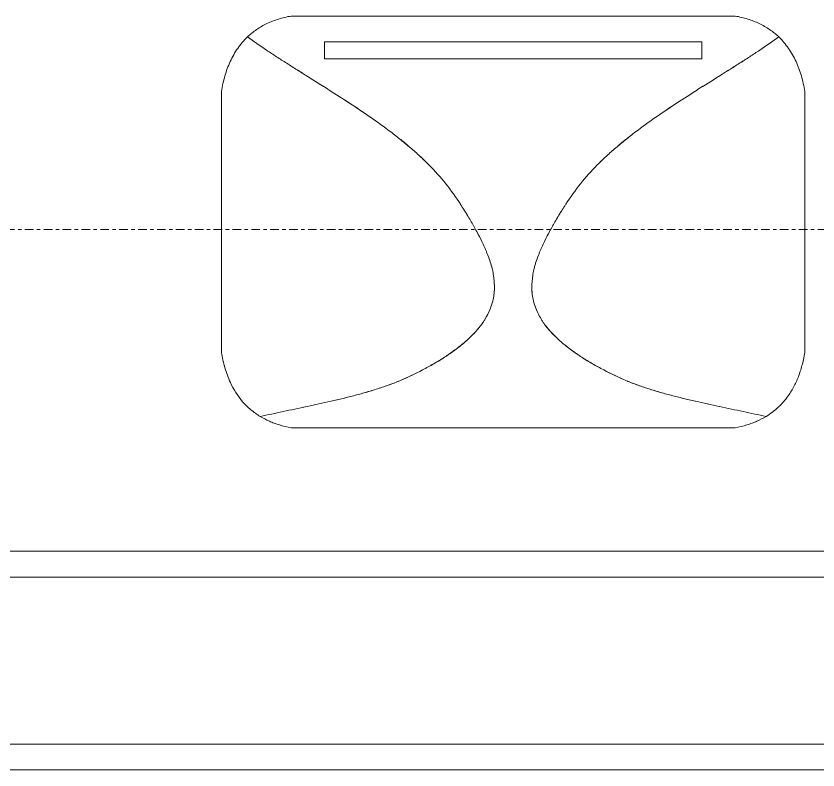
# Model space of a CAD drawing. Header units: inches. Extents: x -1205 to 1409, y -1117 to 895.
# Drawn here: x -8.22 to 15.15, y 506.76 to 528.73 of the extents above; entities that cross this region are included whole.
import ezdxf

# ---------------------------------------------------------------- set-up
doc = ezdxf.new("R2010")
doc.units = ezdxf.units.IN
doc.header["$MEASUREMENT"] = 0
doc.linetypes.add('Grid Line 1_4_', pattern=[0.4374999999999999, 0.2499999999999999, -0.06249999999999999, 0.06249999999999999, -0.06249999999999999])
for name, color, linetype, lineweight in [('A-WALL', 113, 'Continuous', 13), ('I-WALL', 2, 'Continuous', 13), ('Q-SPCQ', 91, 'Continuous', 13), ('S-GRID', 1, 'Continuous', 9)]:
    doc.layers.add(name, color=color, linetype=linetype, lineweight=lineweight)

# ---------------------------------------------------------------- blocks, each defined once
blk = doc.blocks.new('F2540 - Shredder_ Paper_ Security - F2540 - Shredder_ Paper_ Security-3035103-8TH FLOOR TELECOM PLAN')
at = {"layer": 'Q-SPCQ', "lineweight": 9}
for p, q in [((-6.467078317579342, 6.000000000000003), (6.467078317579345, 6.000000000000003)), ((-6.467078317579342, 6.000000000000003), (6.467078317579345, 6.000000000000003)), ((-5.5, 5.249999999999993), (-2.664535259100375e-15, 5.249999999999993)), ((-5.5, 5.249999999999993), (-2.664535259100375e-15, 5.249999999999993)), ((-2.664535259100375e-15, 5.249999999999993), (5.500000000000001, 5.249999999999997)), ((-2.664535259100375e-15, 5.249999999999993), (5.500000000000001, 5.249999999999997)), ((-2.664535259100375e-15, 4.749999999999992), (-5.499999999999997, 4.749999999999999)), ((-2.664535259100375e-15, 4.749999999999992), (-5.499999999999997, 4.749999999999999)), ((5.499999999999993, 4.749999999999996), (-2.664535259100375e-15, 4.749999999999992)), ((5.499999999999993, 4.749999999999996), (-2.664535259100375e-15, 4.749999999999992)), ((-8.499999999999995, -3.803440676694189), (-8.499999999999996, 3.803440676694193)), ((-8.499999999999996, 0), (-8.499999999999996, 3.803440676694177)), ((8.5, 3.803440676694159), (8.5, -3.803440676694151)), ((8.5, 3.803440676694157), (8.5, -3.803440676694168)), ((-8.499999999999998, -3.803440676694164), (-8.499999999999996, 0)), ((6.467078317579283, -6.000000000000016), (-6.467078317579283, -6.000000000000016)), ((6.46707831757928, -6.000000000000016), (-6.46707831757928, -6.000000000000016))]:
    blk.add_line(p, q, dxfattribs=at)
for points in [[(-6.467078317579341, 6.000000000000055), (-6.595104277637607, 5.97696182035882), (-6.840428906707364, 5.91862194578087), (-7.178249447189145, 5.786531324433467), (-7.479857174495618, 5.612465494355168), (-7.656863889530533, 5.469771807292106), (-7.739344573565578, 5.390584185798)], [(-6.467078317579344, 6.000000000000058), (-6.59510427763761, 5.976961820358823), (-6.840428906707366, 5.91862194578087), (-7.178249447189144, 5.786531324433459), (-7.479857174495619, 5.612465494355173), (-7.656863889530539, 5.469771807292108), (-7.73934457356558, 5.390584185797999)], [(7.739344573565575, 5.390584185798008), (7.656863889530536, 5.46977180729211), (7.479857174495623, 5.612465494355167), (7.178249447189135, 5.786531324433465), (6.840428906707364, 5.918621945780875), (6.595104277637607, 5.976961820358821), (6.467078317579341, 6.000000000000055)], [(7.739344573565575, 5.390584185798008), (7.656863889530536, 5.46977180729211), (7.479857174495623, 5.612465494355167), (7.178249447189135, 5.786531324433465), (6.840428906707364, 5.918621945780875), (6.595104277637607, 5.976961820358821), (6.467078317579341, 6.000000000000055)], [(-7.73934457356558, 5.390584185798002), (-7.847351821550475, 5.287433625912016), (-8.035823227953522, 5.065388602632216), (-8.253464049593223, 4.679664555760782), (-8.408504483110976, 4.257558401222387), (-8.473427695161481, 3.958160093125143), (-8.5, 3.803440676694194)], [(-7.739344573565581, 5.390584185798001), (-7.847351821550476, 5.287433625912014), (-8.035823227953525, 5.065388602632212), (-8.253464049593223, 4.679664555760773), (-8.40850448311099, 4.257558401222379), (-8.473427695161483, 3.958160093125128), (-8.499999999999995, 3.803440676694177)], [(-7.739344573565577, 5.390584185798), (-7.559660224086937, 5.262647421793224), (-7.375072182355003, 5.132749359493058), (-7.18402137795152, 5.004564422561596)], [(-7.73934457356558, 5.390584185797999), (-7.559818777836038, 5.262736464522638), (-7.375223039276029, 5.132846893333483), (-7.184029602783549, 5.004570995840891)], [(7.18402137795152, 5.004564422561607), (7.375072182355006, 5.132749359493069), (7.559660224086942, 5.262647421793234), (7.739344573565575, 5.390584185798008)], [(7.184029602783544, 5.004570995840877), (7.375223039276031, 5.132846893333477), (7.559818777836043, 5.26273646452264), (7.739344573565575, 5.390584185798007)], [(8.499999999999998, 3.803440676694159), (8.473427695161485, 3.958160093125111), (8.408504483110988, 4.25755840122236), (8.25346404959322, 4.679664555760774), (8.035823227953525, 5.06538860263221), (7.847351821550472, 5.287433625912016), (7.739344573565573, 5.390584185798008)], [(8.5, 3.803440676694157), (8.473427695161487, 3.958160093125112), (8.408504483110992, 4.257558401222363), (8.253464049593225, 4.679664555760773), (8.035823227953522, 5.065388602632217), (7.847351821550468, 5.287433625912019), (7.73934457356557, 5.390584185798008)], [(-5.500000000000013, 4.749999999999996), (-5.500000000000013, 4.924777956506698), (-5.500000000000013, 5.091953469378652), (-5.500000000000013, 5.249999999999987)], [(-5.500000000000013, 4.749999999999996), (-5.500000000000013, 4.924777956506698), (-5.500000000000013, 5.091953469378652), (-5.500000000000013, 5.249999999999987)], [(5.499999999999968, 5.249999999999948), (5.499999999999968, 5.091953469378613), (5.499999999999968, 4.924777956506659), (5.499999999999968, 4.749999999999956)], [(5.499999999999968, 5.249999999999944), (5.499999999999968, 5.091953469378609), (5.499999999999968, 4.924777956506657), (5.499999999999968, 4.749999999999956)], [(-5.986619709687697, 4.238267182807621), (-5.784279169465906, 4.111349337443074), (-5.580249851751343, 3.983274196214702), (-5.376796453181445, 3.854170218608214)], [(-5.986599390674899, 4.238252418295582), (-5.783363917273244, 4.11076050298634), (-5.579637646718512, 3.982873202058265), (-5.376790533238456, 3.854166648540608)], [(5.376790533238597, 3.854166648540654), (5.579637646718574, 3.982873202058247), (5.78339312553395, 4.11076071587044), (5.986599390674813, 4.238252418295509)], [(5.376796453181461, 3.854170218608213), (5.580249851751365, 3.983274196214692), (5.784307603834114, 4.111349215082118), (5.98662032036464, 4.238267180179696)], [(-5.373962599966487, 3.852372234694476), (-5.170299781226149, 3.723135236910404), (-4.967529694338979, 3.593070331806096), (-4.764841989358855, 3.460062635550728)], [(-5.373949637228677, 3.852363643684235), (-5.169983592513645, 3.722921287274935), (-4.966601242168457, 3.592440850630911), (-4.764842605520028, 3.460063047486906)], [(4.764841989358887, 3.460062635550779), (4.967529694339009, 3.593070331806143), (5.170292211986351, 3.723134796360382), (5.373962599966475, 3.852372234694426)], [(4.764842605520021, 3.460063047486923), (4.966601242168394, 3.592440850630897), (5.169975758767069, 3.722920632831156), (5.373949528398322, 3.85236363459228)], [(-4.764487536699153, 3.459830033622702), (-4.562599110152671, 3.327343359129368), (-4.360791948489849, 3.191935831054483), (-4.161047845282844, 3.053008912834635)], [(-4.764485000079949, 3.459828412432967), (-4.561908835664188, 3.32691069753988), (-4.360969248731969, 3.192078812662972), (-4.161067003551784, 3.053022081112374)], [(4.161047845282866, 3.053008912834607), (4.360791948489875, 3.191935831054484), (4.562601041590034, 3.327343790669898), (4.76448753669919, 3.459830033622756)], [(4.161067003551806, 3.053022081112359), (4.360969248731982, 3.192078812662961), (4.561910762555484, 3.326911121182965), (4.76448500347944, 3.459828413180391)], [(-4.158325202581686, 3.051114941079812), (-3.958609223268051, 2.912162522679722), (-3.760965113528116, 2.769688323754268), (-3.56662388855663, 2.622312572164051)], [(-4.158299178028871, 3.051096399852929), (-3.959211526457731, 2.912560793444066), (-3.761164490252503, 2.769831678971908), (-3.566663751093033, 2.622343755511365)], [(3.56662388855649, 2.622312572163888), (3.760965113528036, 2.769688323754136), (3.958608754304093, 2.912162262059216), (4.158325202581714, 3.051114941079788)], [(3.56666375109306, 2.622343755511362), (3.761164490252533, 2.769831678971896), (3.959211074113776, 2.912560543284245), (4.158299171769316, 3.051096396391178)], [(-2.451519134762719, 1.658343750407987), (-2.279598376397902, 1.484274797248495), (-2.115584265209281, 1.302060295076702), (-1.962905287584852, 1.110866917764585)], [(-2.451426023230381, 1.658248900095183), (-2.279660315525172, 1.48432689612441), (-2.115695197520833, 1.302194352816206), (-1.962998944745468, 1.110994167812609)], [(1.962905287584919, 1.110866917764565), (2.115584265209378, 1.302060295076745), (2.27959837619843, 1.484274798560558), (2.451519134760662, 1.658343750422862)], [(1.962998944745214, 1.110994167812534), (2.115695197520629, 1.302194352816188), (2.279660315328255, 1.484326897439579), (2.451426023230325, 1.658248900095237)], [(-1.960875794528201, 1.108324105190141), (-1.808400716333993, 0.9171809685051848), (-1.667226015439396, 0.7170896591793903), (-1.532981590725597, 0.5122268205526905)], [(-1.960787517205356, 1.108223483824942), (-1.808348526120724, 0.9171216637041127), (-1.667173216951686, 0.716965692804325), (-1.533078624271266, 0.5123312574344314)], [(1.532981590725677, 0.5122268205526697), (1.667226015439528, 0.7170896591794059), (1.808400716528811, 0.9171809680353176), (1.960875794530967, 1.108324105184046)], [(1.533078624271178, 0.5123312574344896), (1.667173216951564, 0.7169656928044124), (1.808348526313424, 0.9171216632324068), (1.960787517205239, 1.108223483825038)], [(-2.55926634515549, -4.274669164205983), (-2.773297963875619, -4.390128793989471), (-2.991125407772234, -4.498714161087796), (-3.213705852366524, -4.594178367454588)], [(3.21370585236652, -4.594178367454588), (2.991125424295301, -4.498714264201723), (2.773297963875611, -4.390128793989492), (2.559266345155497, -4.274669164205996)], [(-4.606564294819923, -5.057239590590778), (-4.83895422698888, -5.118419227787079), (-5.07429759798609, -5.17519110901488), (-5.307251578261009, -5.228629427618912)], [(5.307240758061643, -5.228625626989206), (5.073994285612465, -5.175084569571641), (4.838954226988831, -5.118419227787061), (4.606564294819868, -5.057239590590765)], [(-5.315660811345434, -5.230557251692118), (-5.546286612483618, -5.283432520591389), (-5.774283346957681, -5.33319232774535), (-6.001345814332656, -5.381411171241005)], [(-5.315726630113232, -5.230572461936636), (-5.545972895829118, -5.283337181977042), (-5.771393292283751, -5.332463366806237), (-6.001241754534554, -5.381375375081216)], [(6.001402103772719, -5.381416385649389), (5.775105944771765, -5.333268529621689), (5.546286612483559, -5.283432520591375), (5.31566081134542, -5.230557251692111)], [(6.001241754534485, -5.381375375081188), (5.771012263853468, -5.332420330953477), (5.545972895829146, -5.283337181977052), (5.31572663011328, -5.230572461936648)], [(-6.702826834847635, -5.529318444784127), (-6.928154045096458, -5.577202834304156), (-7.150010891708493, -5.625514639532624), (-7.368667542709534, -5.673589352928703)], [(-6.017244617268181, -5.384785252039885), (-6.248313534094662, -5.433894509711608), (-6.478396461669703, -5.481226953665074), (-6.701700509795328, -5.529077076444758)], [(-6.01722418842497, -5.384771867395568), (-6.245190490733346, -5.433190619700685), (-6.47683647412612, -5.481383205592914), (-6.701676039727618, -5.529075628153341)], [(6.701676039727527, -5.529075628153328), (6.477914333114652, -5.481471431734855), (6.245190490733359, -5.433190619700675), (6.017224188425066, -5.384771867395576)], [(6.701692125617471, -5.529077317037154), (6.476731513367817, -5.481274731034039), (6.248313534094585, -5.433894509711598), (6.017244617268153, -5.384785252039885)], [(7.368667542709536, -5.673589352928703), (7.150010891708495, -5.625514639532626), (6.928154045096464, -5.577202834304158), (6.702826834847634, -5.529318444784127)]]:
    blk.add_open_spline(points, degree=3, dxfattribs=at)
for points, knots in [([(-7.183777580789473, 5.004400850904736), (-7.088330696943296, 4.940363634469981), (-6.894129433789044, 4.813089602104855), (-6.695894551566304, 4.686243336141135), (-6.596157887981192, 4.622744273297367)], [0.03847789829673225, 0.03847789829673225, 0.03847789829673225, 0.03847789829673225, 0.0576923076923077, 0.07692307692307693, 0.07692307692307693, 0.07692307692307693, 0.07692307692307693]), ([(-7.183771326856483, 5.004397716493933), (-7.088128590985222, 4.940231614996236), (-6.89402537740033, 4.813025267907459), (-6.695833882802107, 4.686198225942727), (-6.596187302062878, 4.622762747633601)], [0.03846153846153846, 0.03846153846153846, 0.03846153846153846, 0.03846153846153846, 0.0576923076923077, 0.07682732752514002, 0.07682732752514002, 0.07682732752514002, 0.07682732752514002]), ([(5.991028473080277, 4.241030819037356), (6.091638448345371, 4.304144036412996), (6.294044044780232, 4.431102745414126), (6.59563008128152, 4.621998762569855), (6.893044776535734, 4.812689661814143), (7.089197239295681, 4.940270678927099), (7.183771326856486, 5.004397716493924)], [0.8848934928282169, 0.8848934928282169, 0.8848934928282169, 0.8848934928282169, 0.9038461538461539, 0.9230769230769231, 0.9423076923076923, 0.9615384615384616, 0.9615384615384616, 0.9615384615384616, 0.9615384615384616]), ([(6.596157887981175, 4.622744273297382), (6.695894551566288, 4.68624333614115), (6.893612746749567, 4.813078392510579), (7.089363191919097, 4.9403860345863), (7.18378021529464, 5.004400908060687)], [0.9230769230769231, 0.9230769230769231, 0.9230769230769231, 0.9230769230769231, 0.9423076923076923, 0.9615221017032674, 0.9615221017032674, 0.9615221017032674, 0.9615221017032674]), ([(-6.594707678927681, 4.621820995194743), (-6.495448838592199, 4.558629218837004), (-6.295302090893951, 4.431840885857009), (-6.092883827359462, 4.304920522076249), (-5.990996390480339, 4.241012435440506)], [0.07701628187782768, 0.07701628187782768, 0.07701628187782768, 0.07701628187782768, 0.09615384615384616, 0.1153846153846154, 0.1153846153846154, 0.1153846153846154, 0.1153846153846154]), ([(-6.5946913826814, 4.621810462952259), (-6.494538159998645, 4.558055741423309), (-6.294081639290285, 4.431104119663622), (-6.091638448345462, 4.304144036413066), (-5.99102847308037, 4.241030819037433)], [0.07692307692307693, 0.07692307692307693, 0.07692307692307693, 0.07692307692307693, 0.09615384615384616, 0.1151065071717827, 0.1151065071717827, 0.1151065071717827, 0.1151065071717827]), ([(5.990996390480353, 4.241012435440497), (6.092883827359472, 4.304920522076242), (6.295237541279479, 4.43184394277834), (6.495577312121356, 4.558623134626066), (6.594709544660411, 4.62182090683794)], [0.8846153846153846, 0.8846153846153846, 0.8846153846153846, 0.8846153846153846, 0.9038461538461539, 0.922983718122172, 0.922983718122172, 0.922983718122172, 0.922983718122172]), ([(-3.563947600272912, 2.620282580628784), (-3.466346150167104, 2.546233805032554), (-3.273581062563506, 2.396257502063343), (-3.085487952779687, 2.240410015390965), (-2.993113682686705, 2.161168349494751)], [0.2692307692307692, 0.2692307692307692, 0.2692307692307692, 0.2692307692307692, 0.2884615384615384, 0.3075396166663547, 0.3075396166663547, 0.3075396166663547, 0.3075396166663547]), ([(-3.563887628532846, 2.620238143868009), (-3.467128862282116, 2.546831651625499), (-3.274455058243086, 2.396943698642965), (-3.086334241840434, 2.241132174256061), (-2.993170980902655, 2.161216888628982)], [0.2694129290498117, 0.2694129290498117, 0.2694129290498117, 0.2694129290498117, 0.2884615384615384, 0.3076923076923077, 0.3076923076923077, 0.3076923076923077, 0.3076923076923077]), ([(2.993113682686666, 2.161168349494765), (3.085487952779654, 2.240410015390974), (3.273581045964047, 2.396257480572249), (3.466346183631738, 2.546233848358678), (3.563947600272932, 2.620282580628743)], [0.692460383333645, 0.692460383333645, 0.692460383333645, 0.692460383333645, 0.7115384615384616, 0.7307692307692308, 0.7307692307692308, 0.7307692307692308, 0.7307692307692308]), ([(2.993170980902673, 2.161216888629003), (3.08633424184045, 2.241132174256077), (3.274455041490283, 2.396943676980414), (3.467128895470618, 2.546831694540392), (3.5638876294739, 2.620238145084733)], [0.6923076923076923, 0.6923076923076923, 0.6923076923076923, 0.6923076923076923, 0.7115384615384616, 0.7305870709501988, 0.7305870709501988, 0.7305870709501988, 0.7305870709501988]), ([(-2.990895985087575, 2.159265409088591), (-2.89780334249451, 2.079363246806854), (-2.714947422347506, 1.916860429436965), (-2.539052027581344, 1.746913536821739), (-2.45337436509356, 1.660221010398624)], [0.3076923076923077, 0.3076923076923077, 0.3076923076923077, 0.3076923076923077, 0.3269230769230769, 0.3460091465632095, 0.3460091465632095, 0.3460091465632095, 0.3460091465632095]), ([(-2.990815070057063, 2.159195396637041), (-2.898459719884456, 2.079926411092597), (-2.71562629211286, 1.917474506944491), (-2.539768449265416, 1.747634253506457), (-2.453455611379177, 1.660303741229599)], [0.3078544298848329, 0.3078544298848329, 0.3078544298848329, 0.3078544298848329, 0.3269230769230769, 0.3461538461538461, 0.3461538461538461, 0.3461538461538461, 0.3461538461538461]), ([(2.453374365093809, 1.660221010398986), (2.539052027581504, 1.746913536821985), (2.714947421843744, 1.916860426994072), (2.897803343509775, 2.079363251729959), (2.99089598508754, 2.159265409088609)], [0.6539908534368131, 0.6539908534368131, 0.6539908534368131, 0.6539908534368131, 0.6730769230769231, 0.6923076923076923, 0.6923076923076923, 0.6923076923076923, 0.6923076923076923]), ([(2.453455611379211, 1.660303741229606), (2.539768449265447, 1.74763425350647), (2.71562629160584, 1.917474504488835), (2.898459720890007, 2.07992641596257), (2.990815070082454, 2.159195396759963)], [0.6538461538461539, 0.6538461538461539, 0.6538461538461539, 0.6538461538461539, 0.6730769230769231, 0.6921455701151669, 0.6921455701151669, 0.6921455701151669, 0.6921455701151669]), ([(-1.530766479434331, 0.5088450700411726), (-1.464123052140914, 0.407060365563914), (-1.366367847675572, 0.2520477720228276), (-1.24183161944423, 0.04152539714946575), (-1.181404080726921, -0.06578996818437041), (-1.151357561558075, -0.1196314066533622)], [0.4232875947570623, 0.4232875947570623, 0.4232875947570623, 0.4232875947570623, 0.4423076923076923, 0.4519230769230769, 0.4615384615384616, 0.4615384615384616, 0.4615384615384616, 0.4615384615384616]), ([(-1.530743259065415, 0.5087658400599178), (-1.463347901828281, 0.4058283814312161), (-1.364931847631615, 0.2497332879596376), (-1.240513401645515, 0.03926402534087393), (-1.180766558034642, -0.0668703170961921), (-1.151369356180169, -0.1195639647803087)], [0.4230769230769231, 0.4230769230769231, 0.4230769230769231, 0.4230769230769231, 0.4423076923076923, 0.4519230769230769, 0.4613479748847807, 0.4613479748847807, 0.4613479748847807, 0.4613479748847807]), ([(1.151357561558071, -0.1196314066533212), (1.181404080726914, -0.06578996818432845), (1.241831619442817, 0.04152539715193931), (1.366367847682598, 0.2520477720107294), (1.4641230521106, 0.4070603656165785), (1.530766479433411, 0.508845070042877)], [0.5384615384615384, 0.5384615384615384, 0.5384615384615384, 0.5384615384615384, 0.5480769230769231, 0.5576923076923077, 0.5767124052429374, 0.5767124052429374, 0.5767124052429374, 0.5767124052429374]), ([(1.151369356180227, -0.1195639647803599), (1.180766558034695, -0.0668703170962376), (1.24051340164418, 0.03926402534322993), (1.364931847638608, 0.2497332879474439), (1.463347901797355, 0.4058283814849531), (1.530743259065331, 0.5087658400599797)], [0.538652025115219, 0.538652025115219, 0.538652025115219, 0.538652025115219, 0.5480769230769231, 0.5576923076923077, 0.5769230769230769, 0.5769230769230769, 0.5769230769230769, 0.5769230769230769]), ([(-1.149647788186492, -0.1226957337710629), (-1.120177506230205, -0.1755226266852066), (-1.060994968348143, -0.2825541301231086), (-0.9733816373654814, -0.4445531027292758), (-0.9040230510283388, -0.5823546666488576), (-0.8521421181139786, -0.6941665237283056), (-0.8279176167700937, -0.750727458322962), (-0.8160132783443167, -0.7791382351170268)], [0.4617208661371743, 0.4617208661371743, 0.4617208661371743, 0.4617208661371743, 0.4711538461538461, 0.4807692307692308, 0.4903846153846154, 0.4951923076923077, 0.5, 0.5, 0.5, 0.5]), ([(-1.149587129705607, -0.1227591306915842), (-1.119602948874872, -0.1765241804162124), (-1.059989048250324, -0.2843738424789925), (-0.9720920512388386, -0.4469794573032692), (-0.9029554441672191, -0.5844696295677161), (-0.8515225693214398, -0.6954718667859258), (-0.8276194255949653, -0.7513330897112958), (-0.8160057570695867, -0.7790711119667489)], [0.4615384615384616, 0.4615384615384616, 0.4615384615384616, 0.4615384615384616, 0.4711538461538461, 0.4807692307692308, 0.4903846153846154, 0.4951923076923077, 0.499888959054592, 0.499888959054592, 0.499888959054592, 0.499888959054592]), ([(0.816005757069673, -0.7790711119668002), (0.8276194255950553, -0.7513330897113484), (0.8515225693215377, -0.6954718667859824), (0.9029554441673108, -0.5844696295677688), (0.9720920512389761, -0.4469794573033806), (1.059989048250271, -0.2843738424788686), (1.119602948875208, -0.1765241804166594), (1.149587129705667, -0.122759130691632)], [0.5001110409454078, 0.5001110409454078, 0.5001110409454078, 0.5001110409454078, 0.5048076923076923, 0.5096153846153846, 0.5192307692307692, 0.5288461538461537, 0.5384615384615384, 0.5384615384615384, 0.5384615384615384, 0.5384615384615384]), ([(0.8160132783444219, -0.7791382351170322), (0.827917616770196, -0.7507274583229665), (0.8521421181140698, -0.6941665237283074), (0.9040230510284236, -0.5823546666488483), (0.9733816373655584, -0.4445531027293051), (1.06099496834803, -0.2825541301228975), (1.120177506230465, -0.1755226266855541), (1.149647788186502, -0.1226957337710466)], [0.5, 0.5, 0.5, 0.5, 0.5048076923076923, 0.5096153846153846, 0.5192307692307692, 0.5288461538461537, 0.5382791338628256, 0.5382791338628256, 0.5382791338628256, 0.5382791338628256]), ([(-0.8152384572498241, -0.7809882962290199), (-0.8036012406903698, -0.8087879581626356), (-0.7804638746100264, -0.865254153933684), (-0.7342336630174908, -0.9794434100901551), (-0.6793147111742588, -1.124400310364986), (-0.6327594302045014, -1.271258288352639), (-0.6029801239889068, -1.389976466083725), (-0.5913085225628963, -1.44963845977791), (-0.5860749346519787, -1.479654596694321)], [0.5001043458699208, 0.5001043458699208, 0.5001043458699208, 0.5001043458699208, 0.5048076923076923, 0.5096153846153846, 0.5192307692307692, 0.5288461538461537, 0.533653846153846, 0.5384615384615384, 0.5384615384615384, 0.5384615384615384, 0.5384615384615384]), ([(-0.8151823556173018, -0.7810387308347202), (-0.8033035879159238, -0.8094390055095604), (-0.7799512582904524, -0.8665181784608911), (-0.7335126768611069, -0.9813589770710297), (-0.6786076776440412, -1.126429246768748), (-0.6320784026754375, -1.273486635285981), (-0.6025888701994737, -1.391527381930429), (-0.5911004320481589, -1.450404616601044), (-0.5860218500910747, -1.479577643982125)], [0.5, 0.5, 0.5, 0.5, 0.5048076923076923, 0.5096153846153846, 0.5192307692307692, 0.5288461538461537, 0.533653846153846, 0.5383179486449247, 0.5383179486449247, 0.5383179486449247, 0.5383179486449247]), ([(0.5860218500909944, -1.47957764398209), (0.5911004320480824, -1.450404616601008), (0.6025888701994052, -1.391527381930395), (0.6320784026754007, -1.273486635285958), (0.6786076776440381, -1.126429246768744), (0.733512676861155, -0.9813589770710599), (0.7799512582905305, -0.8665181784609277), (0.8033035879160083, -0.8094390055096043), (0.8151823556173897, -0.7810387308347675)], [0.4616820513550751, 0.4616820513550751, 0.4616820513550751, 0.4616820513550751, 0.4663461538461539, 0.4711538461538461, 0.4807692307692308, 0.4903846153846154, 0.4951923076923077, 0.5, 0.5, 0.5, 0.5]), ([(0.5860749346520054, -1.479654596694308), (0.5913085225629244, -1.449638459777896), (0.6029801239889456, -1.389976466083711), (0.6327594302045509, -1.271258288352629), (0.6793147111743388, -1.124400310364976), (0.7342336630175876, -0.9794434100901568), (0.7804638746101314, -0.8652541539336922), (0.803601240690476, -0.8087879581626453), (0.8152384572499273, -0.7809882962290304)], [0.4615384615384616, 0.4615384615384616, 0.4615384615384616, 0.4615384615384616, 0.4663461538461539, 0.4711538461538461, 0.4807692307692308, 0.4903846153846154, 0.4951923076923077, 0.4998956541300789, 0.4998956541300789, 0.4998956541300789, 0.4998956541300789]), ([(-0.5856268701667435, -1.482233294615593), (-0.5805764405752908, -1.511400339684149), (-0.5714671162918893, -1.570950323092555), (-0.5560042352640271, -1.692599655623529), (-0.5443587649243099, -1.847284046176091), (-0.546254637672296, -2.032279427038093), (-0.560557896015891, -2.151836054542192), (-0.571637229825313, -2.211134185736214)], [0.5385991910156505, 0.5385991910156505, 0.5385991910156505, 0.5385991910156505, 0.5432692307692308, 0.5480769230769231, 0.5576923076923077, 0.5673076923076923, 0.5769230769230769, 0.5769230769230769, 0.5769230769230769, 0.5769230769230769]), ([(-0.5855544396178923, -1.482272537570784), (-0.5803560474747318, -1.512355263872673), (-0.5711766722753825, -1.57291174151488), (-0.5558041930910803, -1.695855603864039), (-0.5444646127200803, -1.851153912316964), (-0.5467430537699113, -2.035189772366794), (-0.5609444672015995, -2.153464753758187), (-0.5716536153928157, -2.211274412277538)], [0.5384615384615384, 0.5384615384615384, 0.5384615384615384, 0.5384615384615384, 0.5432692307692308, 0.5480769230769231, 0.5576923076923077, 0.5673076923076923, 0.5766731562850504, 0.5766731562850504, 0.5766731562850504, 0.5766731562850504]), ([(0.5716372298253062, -2.211134185736279), (0.5605578960158801, -2.151836054542259), (0.5462546376722892, -2.032279427038155), (0.54435876492431, -1.847284046176128), (0.5560042352640303, -1.692599655623537), (0.5714671162919186, -1.570950323092549), (0.5805764405753157, -1.511400339684141), (0.5856268701667693, -1.482233294615585)], [0.4230769230769231, 0.4230769230769231, 0.4230769230769231, 0.4230769230769231, 0.4326923076923077, 0.4423076923076923, 0.4519230769230769, 0.4567307692307693, 0.4614008089843493, 0.4614008089843493, 0.4614008089843493, 0.4614008089843493]), ([(0.5716536153927405, -2.211274412277571), (0.5609444672015124, -2.153464753758222), (0.5467430537698075, -2.035189772366818), (0.544464612719982, -1.851153912316963), (0.5558041930909847, -1.695855603864012), (0.5711766722752898, -1.572911741514842), (0.5803560474746479, -1.512355263872632), (0.5855544396178124, -1.482272537570745)], [0.4233268437149494, 0.4233268437149494, 0.4233268437149494, 0.4233268437149494, 0.4326923076923077, 0.4423076923076923, 0.4519230769230769, 0.4567307692307693, 0.4615384615384616, 0.4615384615384616, 0.4615384615384616, 0.4615384615384616]), ([(-0.5725188675114027, -2.215901258645339), (-0.5837170881895434, -2.275223785187545), (-0.6139522905816942, -2.392733337847127), (-0.6791513126170293, -2.567718027577586), (-0.7464527830992593, -2.708202373494093), (-0.8056234348725659, -2.814984044287206), (-0.8361688829189076, -2.86602188770401), (-0.8516358642820786, -2.890619923724239)], [0.5769230769230769, 0.5769230769230769, 0.5769230769230769, 0.5769230769230769, 0.5865384615384615, 0.5961538461538461, 0.6057692307692308, 0.6105769230769231, 0.6151869748553331, 0.6151869748553331, 0.6151869748553331, 0.6151869748553331]), ([(-0.5725796987123307, -2.216127642622906), (-0.5835618504085007, -2.27373494496854), (-0.6133377429541812, -2.389710169677782), (-0.6776009591082113, -2.5635150092468), (-0.7446156336885814, -2.70440663985316), (-0.8041489489374912, -2.812528041981555), (-0.8352294017684548, -2.864661862363847), (-0.8513347974139517, -2.890298086027316)], [0.5771930396787044, 0.5771930396787044, 0.5771930396787044, 0.5771930396787044, 0.5865384615384615, 0.5961538461538461, 0.6057692307692308, 0.6105769230769231, 0.6153846153846154, 0.6153846153846154, 0.6153846153846154, 0.6153846153846154]), ([(0.8516358642821948, -2.890619923724167), (0.8361688829190219, -2.866021887703934), (0.8056234348726682, -2.814984044287127), (0.7464527830993352, -2.708202373494023), (0.6791513126170546, -2.567718027577548), (0.6139522905816631, -2.392733337847132), (0.5837170881894812, -2.275223785187573), (0.5725188675113281, -2.215901258645371)], [0.3848130251446666, 0.3848130251446666, 0.3848130251446666, 0.3848130251446666, 0.389423076923077, 0.3942307692307693, 0.4038461538461539, 0.4134615384615384, 0.4230769230769231, 0.4230769230769231, 0.4230769230769231, 0.4230769230769231]), ([(0.8513347974140596, -2.890298086027247), (0.8352294017685611, -2.864661862363778), (0.8041489489375861, -2.812528041981486), (0.744615633688662, -2.704406639853111), (0.6776009591082547, -2.563515009246793), (0.6133377429541998, -2.389710169677823), (0.5835618504084996, -2.273734944968604), (0.5725796987123254, -2.216127642622976)], [0.3846153846153846, 0.3846153846153846, 0.3846153846153846, 0.3846153846153846, 0.389423076923077, 0.3942307692307693, 0.4038461538461539, 0.4134615384615384, 0.4228069603212953, 0.4228069603212953, 0.4228069603212953, 0.4228069603212953]), ([(-0.8536280043904284, -2.893781477765077), (-0.8698045157767087, -2.919399702266035), (-0.9032969328574818, -2.969802215084572), (-0.976568877175201, -3.068208678519039), (-1.077155044622403, -3.186445314027931), (-1.185669246076038, -3.298770555028649), (-1.273518066186928, -3.384034147877167), (-1.316896352429967, -3.425069704965807), (-1.338114643941445, -3.444735828911853)], [0.6153846153846154, 0.6153846153846154, 0.6153846153846154, 0.6153846153846154, 0.6201923076923077, 0.625, 0.6346153846153846, 0.6442307692307692, 0.6490384615384615, 0.6535800587138572, 0.6535800587138572, 0.6535800587138572, 0.6535800587138572]), ([(-0.8537692537665988, -2.894163077417351), (-0.8691191140909855, -2.918469037704375), (-0.9016983587424454, -2.967582225188006), (-0.9737115824136764, -3.064709197776592), (-1.073832522057063, -3.182809199266275), (-1.181901286384044, -3.294993309813057), (-1.270681885806707, -3.381392060525886), (-1.315172624888654, -3.423563326973141), (-1.337598522324573, -3.444354159237127)], [0.6156264259373277, 0.6156264259373277, 0.6156264259373277, 0.6156264259373277, 0.6201923076923077, 0.625, 0.6346153846153846, 0.6442307692307692, 0.6490384615384615, 0.6538461538461539, 0.6538461538461539, 0.6538461538461539, 0.6538461538461539]), ([(1.338114643941257, -3.444735828911668), (1.316896352430022, -3.425069704965097), (1.273518066186718, -3.384034147877505), (1.185669246076064, -3.298770555028491), (1.077155044622419, -3.186445314027998), (0.9765688771752808, -3.068208678518984), (0.9032969328575863, -2.969802215084503), (0.8698045157768226, -2.91939970226596), (0.8536280043905417, -2.893781477765)], [0.3464199412861536, 0.3464199412861536, 0.3464199412861536, 0.3464199412861536, 0.3509615384615384, 0.3557692307692308, 0.3653846153846154, 0.375, 0.3798076923076923, 0.3846153846153846, 0.3846153846153846, 0.3846153846153846, 0.3846153846153846]), ([(1.337598522324601, -3.444354159237161), (1.315172624888705, -3.423563326973104), (1.270681885806727, -3.381392060525952), (1.181901286384101, -3.294993309813052), (1.073832522057129, -3.182809199266269), (0.9737115824137663, -3.064709197776542), (0.9016983587425502, -2.96758222518794), (0.8691191140910961, -2.918469037704309), (0.8537692537667091, -2.894163077417286)], [0.3461538461538461, 0.3461538461538461, 0.3461538461538461, 0.3461538461538461, 0.3509615384615384, 0.3557692307692308, 0.3653846153846154, 0.375, 0.3798076923076923, 0.3843735740626721, 0.3843735740626721, 0.3843735740626721, 0.3843735740626721]), ([(-1.341511948962949, -3.447977529792966), (-1.362654444704035, -3.46752722654502), (-1.406597379431562, -3.507292198890098), (-1.498811327383173, -3.585609789539926), (-1.619926490686024, -3.680854485849576), (-1.770029150733754, -3.789691988315479), (-1.871134897144471, -3.859620328691916), (-1.922009255920939, -3.893889267363408)], [0.6541256751508674, 0.6541256751508674, 0.6541256751508674, 0.6541256751508674, 0.6586538461538463, 0.6634615384615385, 0.6730769230769231, 0.6826923076923077, 0.6923076923076923, 0.6923076923076923, 0.6923076923076923, 0.6923076923076923]), ([(-1.341845758843931, -3.448189818618161), (-1.364325883157675, -3.468974870855534), (-1.4096314271567, -3.509940802816943), (-1.503343924708399, -3.589328480474687), (-1.624565274386689, -3.684421056229238), (-1.773089476131964, -3.791859468153082), (-1.872577471572156, -3.860572934896156), (-1.921791616586807, -3.893713290083084)], [0.6538461538461539, 0.6538461538461539, 0.6538461538461539, 0.6538461538461539, 0.6586538461538463, 0.6634615384615385, 0.6730769230769231, 0.6826923076923077, 0.6919865275978087, 0.6919865275978087, 0.6919865275978087, 0.6919865275978087]), ([(1.922009255920991, -3.89388926736336), (1.871134897127365, -3.859620328807513), (1.770029150741778, -3.789691988261671), (1.619926490683882, -3.680854485864306), (1.498811327383468, -3.585609789538093), (1.406597379431489, -3.507292198890437), (1.362654444703966, -3.467527226544966), (1.341511948962834, -3.447977529792868)], [0.3076923076923077, 0.3076923076923077, 0.3076923076923077, 0.3076923076923077, 0.3173076923076923, 0.3269230769230769, 0.3365384615384616, 0.3413461538461539, 0.3458743248491429, 0.3458743248491429, 0.3458743248491429, 0.3458743248491429]), ([(1.921791616567636, -3.89371329019697), (1.872577471379007, -3.860572936043244), (1.773089476224993, -3.791859467600529), (1.624565274360787, -3.684421056382839), (1.503343924711563, -3.589328480455548), (1.409631427155981, -3.509940802820846), (1.364325883157599, -3.4689748708556), (1.341845758843858, -3.448189818618226)], [0.3080134724021911, 0.3080134724021911, 0.3080134724021911, 0.3080134724021911, 0.3173076923076923, 0.3269230769230769, 0.3365384615384616, 0.3413461538461539, 0.3461538461538461, 0.3461538461538461, 0.3461538461538461, 0.3461538461538461]), ([(-8.499999999999998, -3.803440676694189), (-8.473143686864043, -3.959721857107369), (-8.40744262334229, -4.262004722234757), (-8.223629183576048, -4.759184802410314), (-7.966304589236969, -5.169426762200358), (-7.650424599034573, -5.482211147890899), (-7.46747500716365, -5.613630019197736), (-7.368667542709532, -5.673589352928701)], [0, 0, 0, 0, 0.2, 0.4, 0.7, 0.85, 1, 1, 1, 1]), ([(-8.499999999999996, -3.803440676694164), (-8.473143686864045, -3.959721857107347), (-8.407442623342307, -4.262004722234741), (-8.22362918357604, -4.75918480241031), (-7.966304589236977, -5.169426762200347), (-7.650424599034581, -5.482211147890902), (-7.467475007163653, -5.613630019197735), (-7.368667542709534, -5.673589352928701)], [0, 0, 0, 0, 0.2, 0.4, 0.7, 0.85, 1, 1, 1, 1]), ([(-1.926732270586215, -3.897068059500742), (-1.976052182130419, -3.930234954936852), (-2.076899335182691, -3.996295346771447), (-2.285237539267463, -4.123261989986767), (-2.445680514209713, -4.213313991728293), (-2.553606118261107, -4.271613671661556)], [0.6926051875071436, 0.6926051875071436, 0.6926051875071436, 0.6926051875071436, 0.7019230769230769, 0.7115384615384615, 0.7307692307692307, 0.7307692307692307, 0.7307692307692307, 0.7307692307692307]), ([(-1.926894578818804, -3.897146548336877), (-1.977831939181001, -3.931386796292533), (-2.080385881790461, -3.998510617812136), (-2.288782176584181, -4.12530139385813), (-2.447533090971915, -4.214325828123879), (-2.553469018650491, -4.271541661262082)], [0.6923076923076923, 0.6923076923076923, 0.6923076923076923, 0.6923076923076923, 0.7019230769230769, 0.7115384615384615, 0.7304184148204363, 0.7304184148204363, 0.7304184148204363, 0.7304184148204363]), ([(2.553606118261112, -4.271613671661567), (2.445680514388018, -4.213313978165084), (2.285237539226902, -4.123261993074579), (2.076899335190576, -3.996295346174824), (1.976052182130473, -3.930234954936803), (1.92673227058627, -3.897068059500695)], [0.2692307692307692, 0.2692307692307692, 0.2692307692307692, 0.2692307692307692, 0.2884615384615384, 0.2980769230769231, 0.3073948124928562, 0.3073948124928562, 0.3073948124928562, 0.3073948124928562]), ([(2.553469018960886, -4.271541653797494), (2.447533096663101, -4.214325691268765), (2.288782175265798, -4.125301425560755), (2.080385882057055, -3.998510611401418), (1.977831939181008, -3.931386796292515), (1.926894578818809, -3.897146548336863)], [0.2695815851795634, 0.2695815851795634, 0.2695815851795634, 0.2695815851795634, 0.2884615384615384, 0.2980769230769231, 0.3076923076923077, 0.3076923076923077, 0.3076923076923077, 0.3076923076923077]), ([(7.368667542709536, -5.673589352928701), (7.500410828648364, -5.593643574620738), (7.73805306133225, -5.413231285609529), (8.00432976767088, -5.104536081704679), (8.167846260418438, -4.833517673695039), (8.263545030607304, -4.631788562322761), (8.327451806516725, -4.474720394247905), (8.382749737002277, -4.312739909460102), (8.444219212095868, -4.092347948326524), (8.479857765148036, -3.920651562004042), (8.5, -3.803440676694151)], [0, 0, 0, 0, 0.2, 0.4, 0.55, 0.625, 0.7, 0.7749999999999999, 0.85, 1, 1, 1, 1]), ([(7.368667542709537, -5.673589352928706), (7.500410828648359, -5.593643574620748), (7.738053061332248, -5.413231285609542), (8.004329767670873, -5.104536081704683), (8.167846260418434, -4.833517673695055), (8.263545030607307, -4.631788562322764), (8.327451806516729, -4.474720394247921), (8.382749737002266, -4.312739909460111), (8.444219212095872, -4.092347948326547), (8.479857765148035, -3.920651562004057), (8.499999999999998, -3.803440676694168)], [0, 0, 0, 0, 0.2, 0.4, 0.55, 0.625, 0.7, 0.7749999999999999, 0.85, 1, 1, 1, 1]), ([(-2.559375108950191, -4.274729285121755), (-2.775240494593209, -4.391154190120262), (-3.103666626313073, -4.554872218399702), (-3.557279894485618, -4.733492015782143), (-3.785875481155895, -4.813688054809314), (-3.898956826591822, -4.850822029037339)], [0.7307692307692307, 0.7307692307692307, 0.7307692307692307, 0.7307692307692307, 0.7692307692307693, 0.7884615384615385, 0.80723276619893, 0.80723276619893, 0.80723276619893, 0.80723276619893]), ([(3.898956937356223, -4.850822266921453), (3.785877036483411, -4.813691395121038), (3.55727916925677, -4.733490458238561), (3.103667065649769, -4.554873161944638), (2.775240494593175, -4.391154190120243), (2.559375108950164, -4.27472928512174)], [0.1927672338010697, 0.1927672338010697, 0.1927672338010697, 0.1927672338010697, 0.2115384615384616, 0.2307692307692308, 0.2692307692307692, 0.2692307692307692, 0.2692307692307692, 0.2692307692307692]), ([(-3.219193585784752, -4.596528975526685), (-3.329674732214805, -4.643790747645825), (-3.554813673317073, -4.732619138132265), (-3.783126552803156, -4.81284584092187), (-3.899042234172628, -4.850866955301263)], [0.7695440423561539, 0.7695440423561539, 0.7695440423561539, 0.7695440423561539, 0.7884615384615385, 0.8076923076923077, 0.8076923076923077, 0.8076923076923077, 0.8076923076923077]), ([(3.899042234172621, -4.850866955301257), (3.783126729602459, -4.812846173143318), (3.55481358635747, -4.732618974727516), (3.329674732214806, -4.643790747645822), (3.219193585784755, -4.596528975526687)], [0.1923076923076923, 0.1923076923076923, 0.1923076923076923, 0.1923076923076923, 0.2115384615384616, 0.2304559576438458, 0.2304559576438458, 0.2304559576438458, 0.2304559576438458]), ([(-3.907185513598086, -4.853533571170058), (-4.020424379529655, -4.890553811731095), (-4.251184989788007, -4.960843177684304), (-4.483489868059173, -5.024762147881252), (-4.601201207780222, -5.055826418372564)], [0.8081425656984286, 0.8081425656984286, 0.8081425656984286, 0.8081425656984286, 0.8269230769230769, 0.8461538461538461, 0.8461538461538461, 0.8461538461538461, 0.8461538461538461]), ([(-3.907262204358027, -4.853544814558657), (-4.023118243258772, -4.891459817773208), (-4.253376113038135, -4.961524336309584), (-4.485357053497753, -5.025272924386847), (-4.601152434728261, -5.055813174017213)], [0.8076923076923077, 0.8076923076923077, 0.8076923076923077, 0.8076923076923077, 0.8269230769230769, 0.8458588769534631, 0.8458588769534631, 0.8458588769534631, 0.8458588769534631]), ([(4.601201207780229, -5.055826418372538), (4.483492915459912, -5.024764500929909), (4.251183501762664, -4.960842028706396), (4.020424379529652, -4.890553811731086), (3.907185513598085, -4.853533571170054)], [0.1538461538461539, 0.1538461538461539, 0.1538461538461539, 0.1538461538461539, 0.1730769230769231, 0.1918574343015712, 0.1918574343015712, 0.1918574343015712, 0.1918574343015712]), ([(4.601153694941389, -5.055814237338591), (4.485384546629538, -5.025296122077267), (4.253362152337382, -4.961512556785332), (4.023118243258737, -4.891459817773218), (3.907262204357999, -4.853544814558665)], [0.1541411230465366, 0.1541411230465366, 0.1541411230465366, 0.1541411230465366, 0.1730769230769231, 0.1923076923076923, 0.1923076923076923, 0.1923076923076923, 0.1923076923076923]), ([(-4.606566104665875, -5.057241239018421), (-4.722491425173816, -5.087793070462547), (-4.956492116095071, -5.146883760098837), (-5.190586814941961, -5.201857825691347), (-5.307228837862638, -5.228623921653713)], [0.8464460055108748, 0.8464460055108748, 0.8464460055108748, 0.8464460055108748, 0.8653846153846154, 0.8846153846153846, 0.8846153846153846, 0.8846153846153846, 0.8846153846153846]), ([(5.30722883786268, -5.228623921653724), (5.190624179941516, -5.201870975794088), (4.956473717425253, -5.146877284937531), (4.722491425173835, -5.087793070462524), (4.606566104665887, -5.057241239018397)], [0.1153846153846154, 0.1153846153846154, 0.1153846153846154, 0.1153846153846154, 0.1346153846153846, 0.1535539944891249, 0.1535539944891249, 0.1535539944891249, 0.1535539944891249]), ([(-6.702861239313025, -5.529327785000161), (-6.816946788505692, -5.55360113406696), (-7.040852538785031, -5.601879882041343), (-7.260289190730143, -5.649731543417814), (-7.368667542709535, -5.6735893529287)], [0.9616048212305592, 0.9616048212305592, 0.9616048212305592, 0.9616048212305592, 0.9807692307692308, 1, 1, 1, 1]), ([(7.368667542709539, -5.6735893529287), (7.260289190730123, -5.649731543417814), (7.040852538785024, -5.601879882041349), (6.816946788505719, -5.553601134066975), (6.702861239313103, -5.529327785000184)], [0, 0, 0, 0, 0.01923076923076923, 0.0383951787694311, 0.0383951787694311, 0.0383951787694311, 0.0383951787694311]), ([(-7.368667542709534, -5.6735893529287), (-7.284888595218328, -5.72484065823777), (-7.151144020129854, -5.793242243761713), (-6.963289397446877, -5.869674892994283), (-6.762458641248906, -5.936803387183667), (-6.589785665615462, -5.977222376035661), (-6.467078317579281, -6.000000000000144)], [0, 0, 0, 0, 0.3333333333333333, 0.5, 0.6666666666666666, 1, 1, 1, 1]), ([(-7.368667542709534, -5.673589352928703), (-7.284888595218326, -5.724840658237772), (-7.151144020129854, -5.793242243761715), (-6.96328939744687, -5.869674892994285), (-6.762458641248905, -5.936803387183667), (-6.589785665615454, -5.97722237603566), (-6.46707831757928, -6.000000000000146)], [0, 0, 0, 0, 0.3333333333333333, 0.5, 0.6666666666666666, 1, 1, 1, 1]), ([(6.46707831757928, -6.000000000000144), (6.589785665615457, -5.977222376035662), (6.762458641248909, -5.936803387183664), (6.963289397446872, -5.869674892994281), (7.151144020129851, -5.793242243761714), (7.284888595218335, -5.724840658237769), (7.368667542709539, -5.6735893529287)], [0, 0, 0, 0, 0.3333333333333333, 0.5, 0.6666666666666666, 1, 1, 1, 1]), ([(6.46707831757928, -6.000000000000146), (6.589785665615453, -5.977222376035664), (6.762458641248895, -5.936803387183664), (6.963289397446867, -5.869674892994285), (7.151144020129854, -5.793242243761711), (7.284888595218334, -5.724840658237773), (7.368667542709536, -5.673589352928702)], [0, 0, 0, 0, 0.3333333333333333, 0.5, 0.6666666666666666, 1, 1, 1, 1])]:
    blk.add_open_spline(points, degree=3, knots=knots, dxfattribs=at)
blk = doc.blocks.new('Wall Base - Wall Base-5492003-8TH FLOOR TELECOM PLAN')
at = {"layer": 'A-WALL', "color": 253}
for p, q in [((16.95290101713648, 513.1307138526823), (-64.37849310983896, 513.1307138526823)), ((-70.00349310983898, 506.7557138526823), (90.8636938328921, 506.7557138526823))]:
    blk.add_line(p, q, dxfattribs=at)
blk = doc.blocks.new('18433_1 - AEO NY - CENTRAL_rvt-1-8TH FLOOR TELECOM PLAN')
at = {"layer": 'I-WALL', "color": 253}
for p, q in [((-65.12849310983898, 512.3807138526823), (85.98869383289224, 512.3807138526823)), ((90.86369383289218, 507.5057138526823), (-65.12849310983898, 507.5057138526823))]:
    blk.add_line(p, q, dxfattribs=at)
at = {"layer": 'S-GRID', "linetype": 'Grid Line 1_4_'}
blk.add_line((965.7902260333545, 522.5057138526092), (-931.823371813592, 522.5057138526153), dxfattribs=at)
at = {"color": 53, "lineweight": 9}
for name, p in [('Wall Base - Wall Base-5492003-8TH FLOOR TELECOM PLAN', (0, 0)), ('F2540 - Shredder_ Paper_ Security - F2540 - Shredder_ Paper_ Security-3035103-8TH FLOOR TELECOM PLAN', (6.266443498112759, 522.7331353895943))]:
    blk.add_blockref(name, p, dxfattribs=at)

msp = doc.modelspace()

# ---------------------------------------------------------------- block references
at = {"lineweight": 5}
msp.add_blockref('18433_1 - AEO NY - CENTRAL_rvt-1-8TH FLOOR TELECOM PLAN', (0, 0), dxfattribs=at)

doc.saveas('drawing.dxf')
